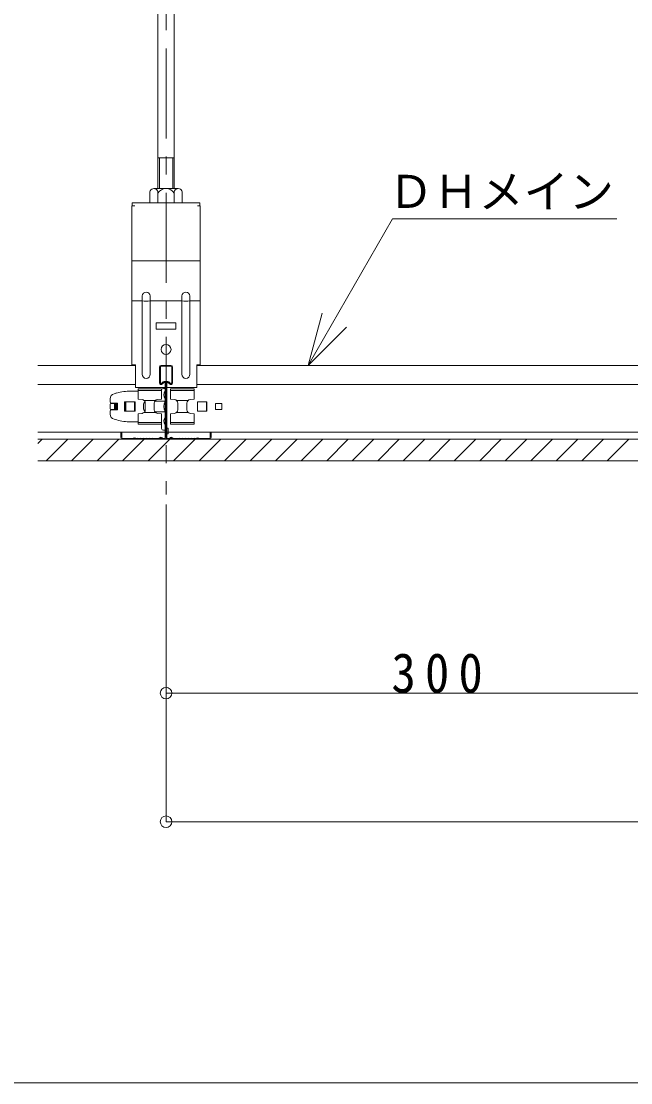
# Model space of a CAD drawing. Units: millimetres at full size, sheet at 1:10; details may follow other scales. Extents: x -2077 to 2023, y -1433 to 1417.
# Drawn here: x -253 to 85, y 57 to 645 of the extents above; entities that cross this region are included whole.
import ezdxf
from ezdxf.enums import TextEntityAlignment as Align

# ---------------------------------------------------------------- set-up
doc = ezdxf.new("R2010")
doc.units = ezdxf.units.MM
doc.header["$LTSCALE"] = 10
doc.linetypes.add('CHAIN1', pattern=[8, 5, -1, 1, -1])
for name, color, linetype, lineweight in [('1-0_断面', 7, 'Continuous', 9), ('1-1_寸法', 7, 'Continuous', 9), ('1-2_文字', 7, 'Continuous', 9), ('1-3_ＤＨクロス', 7, 'Continuous', 9), ('F-1_レイアウト', 7, 'Continuous', 9)]:
    doc.layers.add(name, color=color, linetype=linetype, lineweight=lineweight)
doc.styles.add('ＭＳ ゴシック', font='')
doc.styles.get('ＭＳ ゴシック').set_extended_font_data('MS Gothic')

msp = doc.modelspace()

# ---------------------------------------------------------------- linework, layer by layer
at = {"layer": '1-0_断面', "color": 4, "linetype": 'CHAIN1'}
msp.add_line((-172.65, 1270.18), (-172.65, 382.88), dxfattribs=at)
at = {"layer": '1-0_断面'}
for p, q in [((-177.15, 569.46), (-177.15, 704.46)), ((-168.15, 569.46), (-168.15, 704.46)), ((-176.35, 569.46), (-176.35, 552.46)), ((-168.95, 569.46), (-168.15, 569.46)), ((-168.95, 569.46), (-168.95, 552.46)), ((-168.15, 569.46), (-168.15, 552.46)), ((-181.65, 550.44), (-181.65, 544.46)), ((-179.4, 552.46), (-165.9, 552.46)), ((-177.15, 549.96), (-177.15, 544.46)), ((-168.15, 549.96), (-168.15, 544.46)), ((-163.65, 550.44), (-163.65, 544.46)), ((-190.05, 542.86), (-191.65, 542.86)), ((-191.65, 542.86), (-191.65, 454.66)), ((-191.45, 542.86), (-191.45, 544.46)), ((-191.45, 544.46), (-153.85, 544.46)), ((-153.65, 542.86), (-155.25, 542.86)), ((-153.85, 542.86), (-153.85, 544.46)), ((-153.65, 542.86), (-153.65, 454.66)), ((-191.65, 512.46), (-153.65, 512.46)), ((-185.9, 490.23), (-191.65, 490.23)), ((-185.9, 493.01), (-185.9, 449.51)), ((-181.4, 493.01), (-181.4, 449.51)), ((-163.9, 490.23), (-181.4, 490.23)), ((-163.9, 493.01), (-163.9, 449.51)), ((-159.4, 493.01), (-159.4, 449.51)), ((-159.4, 490.23), (-153.65, 490.23)), ((-178.15, 478.06), (-178.15, 474.56)), ((-167.15, 478.06), (-178.15, 478.06)), ((-167.15, 474.56), (-167.15, 478.06)), ((-178.15, 474.56), (-167.15, 474.56)), ((-243.81, 454.46), (-189.65, 454.46)), ((-191.65, 454.66), (-189.65, 454.66)), ((-189.65, 454.66), (-189.65, 442.26)), ((-155.65, 454.66), (-153.65, 454.66)), ((-155.65, 454.66), (-155.65, 442.26)), ((-155.65, 454.46), (604.33, 454.46)), ((-243.81, 443.86), (-189.65, 443.86)), ((-189.65, 442.26), (-155.65, 442.26)), ((-188.15, 435.66), (-188.15, 441.49)), ((-175.15, 441.49), (-188.15, 441.49)), ((-175.15, 435.66), (-175.15, 441.49)), ((-174.15, 441.66), (-173.15, 441.66)), ((-170.15, 441.49), (-170.15, 435.66)), ((-170.15, 441.49), (-157.15, 441.49)), ((-155.65, 443.86), (604.33, 443.86)), ((-203.65, 435.86), (-203.65, 434.26)), ((-201.42, 438.76), (-200, 439.14)), ((-192.23, 440.16), (-188.15, 440.16)), ((-175.15, 440.46), (-188.15, 440.46)), ((-188.15, 435.66), (-185.97, 435.47)), ((-175.15, 435.66), (-177.32, 435.47)), ((-170.15, 440.46), (-157.15, 440.46)), ((-170.15, 435.66), (-167.97, 435.47)), ((-203.65, 432.91), (-203.65, 430.41)), ((-203.15, 433.41), (-200.15, 433.41)), ((-203.15, 429.91), (-200.15, 429.91)), ((-202.85, 433.46), (-199.65, 433.46)), ((-202.85, 429.86), (-199.65, 429.86)), ((-201.15, 433.41), (-201.15, 429.91)), ((-200.65, 433.41), (-200.65, 429.91)), ((-200.15, 433.41), (-200.15, 429.91)), ((-199.65, 433.46), (-199.65, 429.86)), ((-195.75, 434.21), (-195.25, 434.21)), ((-195.75, 429.11), (-195.75, 434.21)), ((-195.25, 434.21), (-195.25, 429.11)), ((-189.75, 434.21), (-195.25, 434.21)), ((-195.25, 434.16), (-195.25, 429.16)), ((-190.15, 434.16), (-195.25, 434.16)), ((-195.03, 434.16), (-195.03, 429.16)), ((-190.15, 429.16), (-190.15, 434.16)), ((-189.75, 429.11), (-189.75, 434.21)), ((-185.15, 432.66), (-185.15, 430.66)), ((-178.52, 434.94), (-184.78, 434.94)), ((-184.15, 433.48), (-184.15, 429.85)), ((-179.15, 433.48), (-179.15, 429.85)), ((-178.76, 434.66), (-173.15, 434.66)), ((-166.78, 434.94), (-160.52, 434.94)), ((-166.15, 433.48), (-166.15, 429.85)), ((-161.15, 433.48), (-161.15, 429.85)), ((-155.15, 429.16), (-155.15, 434.16)), ((-155.15, 434.16), (-150.04, 434.16)), ((-150.26, 434.16), (-150.26, 429.16)), ((-150.15, 434.16), (-150.15, 429.16)), ((-150.04, 434.16), (-150.04, 429.16)), ((-142.15, 433.41), (-145.15, 433.41)), ((-145.15, 433.41), (-145.15, 429.91)), ((-142.15, 429.91), (-145.15, 429.91)), ((-141.65, 432.91), (-141.65, 430.41)), ((-203.65, 427.46), (-203.65, 429.06)), ((-201.42, 424.57), (-200, 424.18)), ((-195.25, 429.11), (-195.75, 429.11)), ((-195.25, 429.16), (-190.15, 429.16)), ((-195.25, 429.11), (-189.75, 429.11)), ((-188.15, 427.66), (-185.97, 427.85)), ((-188.15, 427.66), (-188.15, 421.83)), ((-178.52, 428.39), (-184.78, 428.39)), ((-178.76, 428.66), (-173.15, 428.66)), ((-175.15, 427.66), (-177.32, 427.85)), ((-175.15, 427.66), (-175.15, 421.83)), ((-170.15, 427.66), (-167.97, 427.85)), ((-170.15, 427.66), (-170.15, 421.83)), ((-166.78, 428.39), (-160.52, 428.39)), ((-150.04, 429.16), (-155.15, 429.16)), ((-192.23, 423.16), (-188.15, 423.16)), ((-175.15, 422.86), (-188.15, 422.86)), ((-175.15, 421.83), (-188.15, 421.83)), ((-175.15, 423.16), (-175.15, 419.46)), ((-174.15, 418.46), (-173.15, 418.46)), ((-173.15, 419.56), (-171.45, 419.56)), ((-170.15, 422.86), (-157.15, 422.86)), ((-170.15, 421.83), (-157.15, 421.83)), ((-243.81, 417.46), (726.85, 417.46)), ((-243.81, 413.46), (727.35, 413.46)), ((-243.67, 411.08), (-241.29, 413.46)), ((-239.14, 401.46), (-227.14, 413.46)), ((-225, 401.46), (-213, 413.46)), ((-210.86, 401.46), (-198.86, 413.46)), ((-196.72, 401.46), (-184.72, 413.46)), ((-182.58, 401.46), (-170.58, 413.46)), ((-168.43, 401.46), (-156.43, 413.46)), ((-154.29, 401.46), (-142.29, 413.46)), ((-140.15, 401.46), (-128.15, 413.46)), ((-126.01, 401.46), (-114.01, 413.46)), ((-111.87, 401.46), (-99.87, 413.46)), ((-97.72, 401.46), (-85.72, 413.46)), ((-83.58, 401.46), (-71.58, 413.46)), ((-69.44, 401.46), (-57.44, 413.46)), ((-55.3, 401.46), (-43.3, 413.46)), ((-41.15, 401.46), (-29.15, 413.46)), ((-27.01, 401.46), (-15.01, 413.46)), ((-12.87, 401.46), (-0.87, 413.46)), ((1.27, 401.46), (13.27, 413.46)), ((15.41, 401.46), (27.41, 413.46)), ((29.56, 401.46), (41.56, 413.46)), ((43.7, 401.46), (55.7, 413.46)), ((57.84, 401.46), (69.84, 413.46)), ((71.98, 401.46), (83.98, 413.46)), ((-243.81, 401.46), (1679.45, 401.46))]:
    msp.add_line(p, q, dxfattribs=at)
for points in [[(-168.95, 569.46), (-177.15, 569.46), (-177.15, 552.46)], [(-157.15, 441.49), (-157.15, 435.66), (-159.32, 435.47)], [(-157.15, 421.83), (-157.15, 427.66), (-159.32, 427.85)], [(-173.15, 416.56), (-171.45, 416.56), (-171.45, 419.56)]]:
    msp.add_lwpolyline(points, dxfattribs=at)
msp.add_circle((-172.65, 463.26), 2.75, dxfattribs=at)
for centre, radius, start, end in [((-179.4, 550.2), 2.26, 353.97442, 186.02558), ((-172.65, 547.16), 5.3, 31.89079, 148.10921), ((-165.9, 550.2), 2.26, 353.97442, 186.02558), ((-183.65, 492.75), 2.27, 6.73292, 173.26708), ((-161.65, 492.75), 2.27, 6.73292, 173.26708), ((-183.65, 507.09), 17, 262.39609, 277.60391), ((-161.65, 507.09), 17, 262.39609, 277.60391), ((-183.65, 449.51), 2.25, 180, 0), ((-161.65, 449.51), 2.25, 180, 0), ((-174.15, 440.66), 1, 90, 180), ((-200.65, 435.86), 3, 105, 180), ((-192.23, 410.16), 30, 90, 105), ((-186.15, 433.48), 2, 0, 85), ((-177.15, 433.48), 2, 95, 180), ((-171.05, 438.16), 2.9, 136.39718, 223.60282), ((-168.15, 433.48), 2, 0, 85), ((-159.15, 433.48), 2, 95, 180), ((-202.85, 434.26), 0.8, 180, 270), ((-203.15, 432.91), 0.5, 90, 180), ((-203.15, 430.41), 0.5, 180, 270), ((-202.85, 429.06), 0.8, 90, 180), ((-186.15, 429.85), 2, 275, 0), ((-183.15, 432.66), 2, 125.77673, 180), ((-183.15, 430.66), 2, 180, 234.22327), ((-177.15, 429.85), 2, 180, 265), ((-167.92, 431.66), 6.03, 150.13717, 209.86283), ((-168.15, 429.85), 2, 275, 0), ((-159.15, 429.85), 2, 180, 265), ((-142.15, 432.91), 0.5, 0, 90), ((-142.15, 430.41), 0.5, 270, 0), ((-200.65, 427.46), 3, 180, 255), ((-192.23, 453.16), 30, 255, 270), ((-171.05, 423.66), 2.9, 136.39718, 223.60282), ((-174.15, 419.46), 1, 180, 270)]:
    msp.add_arc(centre, radius, start, end, dxfattribs=at)
at = {"layer": '1-1_寸法'}
for p, q in [((-172.65, 201.51), (-172.65, 377.32)), ((-172.65, 272.68), (1627.35, 272.68)), ((-172.65, 201.51), (727.35, 201.51))]:
    msp.add_line(p, q, dxfattribs=at)
for centre in [(-172.65, 272.81), (-172.65, 201.51)]:
    msp.add_circle(centre, 3.19, dxfattribs=at)
at = {"layer": '1-2_文字'}
for p, q in [((-93.84, 454.46), (-47, 535.59)), ((77.36, 535.59), (-47, 535.59)), ((-93.84, 454.46), (-86.07, 483.44)), ((-93.84, 454.46), (-72.63, 475.68))]:
    msp.add_line(p, q, dxfattribs=at)
at = {"layer": '1-3_ＤＨクロス'}
for p, q in [((-176.3, 453.46), (-176.3, 444.86)), ((-175.8, 444.86), (-175.8, 453.46)), ((-175.3, 454.46), (-170, 454.46)), ((-175.3, 453.96), (-170, 453.96)), ((-169.5, 444.86), (-169.5, 453.46)), ((-169, 453.46), (-169, 444.86)), ((-174.92, 444.53), (-174.18, 445.27)), ((-174.59, 444.16), (-173.83, 444.92)), ((-173.15, 444.63), (-173.15, 414.46)), ((-172.65, 444.63), (-172.65, 414.46)), ((-172.65, 443.6), (-172.65, 414.46)), ((-172.15, 444.63), (-172.15, 414.46)), ((-170.7, 444.16), (-171.46, 444.92)), ((-170.37, 444.53), (-171.11, 445.27)), ((-197.65, 417.46), (-197.15, 417.46)), ((-197.65, 414.46), (-197.65, 417.46)), ((-197.15, 417.46), (-197.15, 414.46)), ((-196.65, 413.96), (-190.92, 413.96)), ((-196.65, 413.46), (-190.92, 413.46)), ((-190.64, 414.16), (-190.78, 414.02)), ((-190.29, 413.8), (-190.42, 413.67)), ((-190, 413.8), (-189.87, 413.67)), ((-189.51, 414.02), (-189.65, 414.16)), ((-189.21, 413.96), (-189.37, 413.96)), ((-189.21, 413.46), (-189.37, 413.46)), ((-188.08, 413.96), (-187.51, 413.96)), ((-188.08, 413.46), (-187.51, 413.46)), ((-186.38, 413.96), (-185.81, 413.96)), ((-185.81, 413.46), (-186.38, 413.46)), ((-184.68, 413.96), (-184.11, 413.96)), ((-184.11, 413.46), (-184.68, 413.46)), ((-182.98, 413.96), (-182.41, 413.96)), ((-182.98, 413.46), (-182.41, 413.46)), ((-181.28, 413.96), (-180.71, 413.96)), ((-180.71, 413.46), (-181.28, 413.46)), ((-176.7, 413.96), (-179.58, 413.96)), ((-179.58, 413.46), (-176.71, 413.46)), ((-176.39, 414.11), (-176.23, 414.29)), ((-175.85, 413.97), (-176.01, 413.78)), ((-175.24, 413.97), (-175.08, 413.78)), ((-174.7, 414.11), (-174.86, 414.29)), ((-173.65, 413.96), (-174.39, 413.96)), ((-174.39, 413.46), (-173.65, 413.46)), ((-171.65, 413.96), (-170.9, 413.96)), ((-170.9, 413.46), (-171.65, 413.46)), ((-170.59, 414.11), (-170.43, 414.29)), ((-170.05, 413.97), (-170.21, 413.78)), ((-169.44, 413.97), (-169.28, 413.78)), ((-168.9, 414.11), (-169.06, 414.29)), ((-168.59, 413.96), (-165.71, 413.96)), ((-165.71, 413.46), (-168.58, 413.46)), ((-164.01, 413.96), (-164.58, 413.96)), ((-164.58, 413.46), (-164.01, 413.46)), ((-162.31, 413.96), (-162.88, 413.96)), ((-162.88, 413.46), (-162.31, 413.46)), ((-160.61, 413.96), (-161.18, 413.96)), ((-161.18, 413.46), (-160.61, 413.46)), ((-158.91, 413.96), (-159.48, 413.96)), ((-159.48, 413.46), (-158.91, 413.46)), ((-157.21, 413.96), (-157.78, 413.96)), ((-157.78, 413.46), (-157.21, 413.46)), ((-156.08, 413.96), (-155.92, 413.96)), ((-156.08, 413.46), (-155.92, 413.46)), ((-155.78, 414.02), (-155.64, 414.16)), ((-155.29, 413.8), (-155.42, 413.67)), ((-155, 413.8), (-154.87, 413.67)), ((-154.65, 414.16), (-154.51, 414.02)), ((-148.65, 413.96), (-154.37, 413.96)), ((-148.65, 413.46), (-154.37, 413.46)), ((-147.65, 417.46), (-148.15, 417.46)), ((-148.15, 417.46), (-148.15, 414.46)), ((-147.65, 414.46), (-147.65, 417.46))]:
    msp.add_line(p, q, dxfattribs=at)
for centre, radius, start, end in [((-175.3, 453.46), 1, 90, 180), ((-175.3, 453.46), 0.5, 90, 180), ((-170, 453.46), 1, 0, 90), ((-170, 453.46), 0.5, 0, 90), ((-175.3, 444.86), 1, 180, 315), ((-175.3, 444.86), 0.5, 180, 317.84797), ((-173.55, 444.63), 0.9, 0, 135), ((-173.55, 444.63), 0.4, 0, 135), ((-171.75, 444.63), 0.9, 45, 180), ((-171.75, 444.63), 0.4, 45, 180), ((-170, 444.86), 1, 225, 0), ((-170, 444.86), 0.5, 222.15203, 0), ((-196.65, 414.46), 1, 180, 270), ((-196.65, 414.46), 0.5, 180, 270), ((-190.92, 414.16), 0.2, 270, 315), ((-190.92, 414.16), 0.7, 270, 315), ((-190.15, 413.66), 0.7, 45, 135), ((-190.15, 413.66), 0.2, 45, 135), ((-189.37, 414.16), 0.7, 225, 270), ((-189.37, 414.16), 0.2, 225, 270), ((-189.21, 414.16), 0.2, 270, 308.94244), ((-189.21, 414.16), 0.7, 270, 308.94244), ((-188.65, 413.46), 0.7, 51.05756, 128.94244), ((-188.65, 413.46), 0.2, 53.1301, 128.94244), ((-188.08, 414.16), 0.7, 231.05756, 270), ((-188.08, 414.16), 0.2, 231.05756, 270), ((-187.51, 414.16), 0.2, 270, 308.94244), ((-187.51, 414.16), 0.7, 270, 308.94244), ((-186.95, 413.46), 0.7, 51.05756, 128.94244), ((-186.95, 413.46), 0.2, 51.05756, 126.8699), ((-186.38, 414.16), 0.7, 231.05756, 270), ((-186.38, 414.16), 0.2, 231.05756, 270), ((-185.81, 414.16), 0.2, 270, 308.94244), ((-185.81, 414.16), 0.7, 270, 308.94244), ((-185.25, 413.46), 0.7, 51.05756, 128.94244), ((-185.25, 413.46), 0.2, 51.05756, 126.8699), ((-184.68, 414.16), 0.7, 231.05756, 270), ((-184.68, 414.16), 0.2, 231.05756, 270), ((-184.11, 414.16), 0.2, 270, 308.94244), ((-184.11, 414.16), 0.7, 270, 308.94244), ((-183.55, 413.46), 0.7, 51.05756, 128.94244), ((-183.55, 413.46), 0.2, 51.05756, 126.8699), ((-182.98, 414.16), 0.7, 231.05756, 270), ((-182.98, 414.16), 0.2, 231.05756, 270), ((-182.41, 414.16), 0.2, 270, 308.94244), ((-182.41, 414.16), 0.7, 270, 308.94244), ((-181.85, 413.46), 0.7, 51.05756, 128.94244), ((-181.85, 413.46), 0.2, 51.05756, 126.8699), ((-181.28, 414.16), 0.7, 231.05756, 270), ((-181.28, 414.16), 0.2, 231.05756, 270), ((-180.71, 414.16), 0.2, 270, 308.94244), ((-180.71, 414.16), 0.7, 270, 308.94244), ((-180.15, 413.46), 0.7, 51.05756, 128.94244), ((-180.15, 413.46), 0.2, 51.05756, 126.8699), ((-179.58, 414.16), 0.7, 231.05756, 270), ((-179.58, 414.16), 0.2, 231.05756, 270), ((-176.7, 414.36), 0.4, 270, 320), ((-176.7, 414.36), 0.9, 270, 320), ((-175.55, 413.71), 0.9, 40, 140), ((-175.55, 413.71), 0.4, 40, 140), ((-174.39, 414.36), 0.9, 220, 270), ((-174.39, 414.36), 0.4, 220, 270), ((-173.65, 414.46), 1, 270, 0), ((-173.65, 414.46), 0.5, 270, 0), ((-171.65, 414.46), 1, 180, 270), ((-171.65, 414.46), 0.5, 180, 270), ((-170.9, 414.36), 0.4, 270, 320), ((-170.9, 414.36), 0.9, 270, 320), ((-169.75, 413.71), 0.9, 40, 140), ((-169.75, 413.71), 0.4, 40, 140), ((-168.59, 414.36), 0.9, 220, 270), ((-168.59, 414.36), 0.4, 220, 270), ((-165.71, 414.16), 0.2, 270, 308.94244), ((-165.71, 414.16), 0.7, 270, 308.94244), ((-165.15, 413.46), 0.7, 51.05756, 128.94244), ((-165.15, 413.46), 0.2, 53.1301, 128.94244), ((-164.58, 414.16), 0.7, 231.05756, 270), ((-164.58, 414.16), 0.2, 231.05756, 270), ((-164.01, 414.16), 0.2, 270, 308.94244), ((-164.01, 414.16), 0.7, 270, 308.94244), ((-163.45, 413.46), 0.7, 51.05756, 128.94244), ((-163.45, 413.46), 0.2, 53.1301, 128.94244), ((-162.88, 414.16), 0.7, 231.05756, 270), ((-162.88, 414.16), 0.2, 231.05756, 270), ((-162.31, 414.16), 0.2, 270, 308.94244), ((-162.31, 414.16), 0.7, 270, 308.94244), ((-161.75, 413.46), 0.7, 51.05756, 128.94244), ((-161.75, 413.46), 0.2, 53.1301, 128.94244), ((-161.18, 414.16), 0.7, 231.05756, 270), ((-161.18, 414.16), 0.2, 231.05756, 270), ((-160.61, 414.16), 0.2, 270, 308.94244), ((-160.61, 414.16), 0.7, 270, 308.94244), ((-160.05, 413.46), 0.7, 51.05756, 128.94244), ((-160.05, 413.46), 0.2, 53.1301, 128.94244), ((-159.48, 414.16), 0.7, 231.05756, 270), ((-159.48, 414.16), 0.2, 231.05756, 270), ((-158.91, 414.16), 0.2, 270, 308.94244), ((-158.91, 414.16), 0.7, 270, 308.94244), ((-158.35, 413.46), 0.7, 51.05756, 128.94244), ((-158.35, 413.46), 0.2, 53.1301, 128.94244), ((-157.78, 414.16), 0.7, 231.05756, 270), ((-157.78, 414.16), 0.2, 231.05756, 270), ((-157.21, 414.16), 0.2, 270, 308.94244), ((-157.21, 414.16), 0.7, 270, 308.94244), ((-156.65, 413.46), 0.7, 51.05756, 128.94244), ((-156.65, 413.46), 0.2, 51.05756, 126.8699), ((-156.08, 414.16), 0.7, 231.05756, 270), ((-156.08, 414.16), 0.2, 231.05756, 270), ((-155.92, 414.16), 0.2, 270, 315), ((-155.92, 414.16), 0.7, 270, 315), ((-155.15, 413.66), 0.7, 45, 135), ((-155.15, 413.66), 0.2, 45, 135), ((-154.37, 414.16), 0.7, 225, 270), ((-154.37, 414.16), 0.2, 225, 270), ((-148.65, 414.46), 1, 270, 0), ((-148.65, 414.46), 0.5, 270, 0)]:
    msp.add_arc(centre, radius, start, end, dxfattribs=at)
at = {"layer": 'F-1_レイアウト'}
msp.add_line((-677.43, 56.81), (2022.57, 56.81), dxfattribs=at)

# ---------------------------------------------------------------- texts
at = {"layer": '1-1_寸法', "insert": (-47.65, 272.68), "char_height": 21.99, "attachment_point": 7, "style": 'ＭＳ ゴシック'}
msp.add_mtext('\\T1.38;\\W0.9;300', dxfattribs=at)
at = {"layer": '1-2_文字', "style": 'ＭＳ ゴシック'}
msp.add_text('ＤＨメイン', height=18.33, dxfattribs=at).set_placement((-49.37, 536.21), align=Align.BOTTOM_LEFT)

doc.saveas('drawing.dxf')
